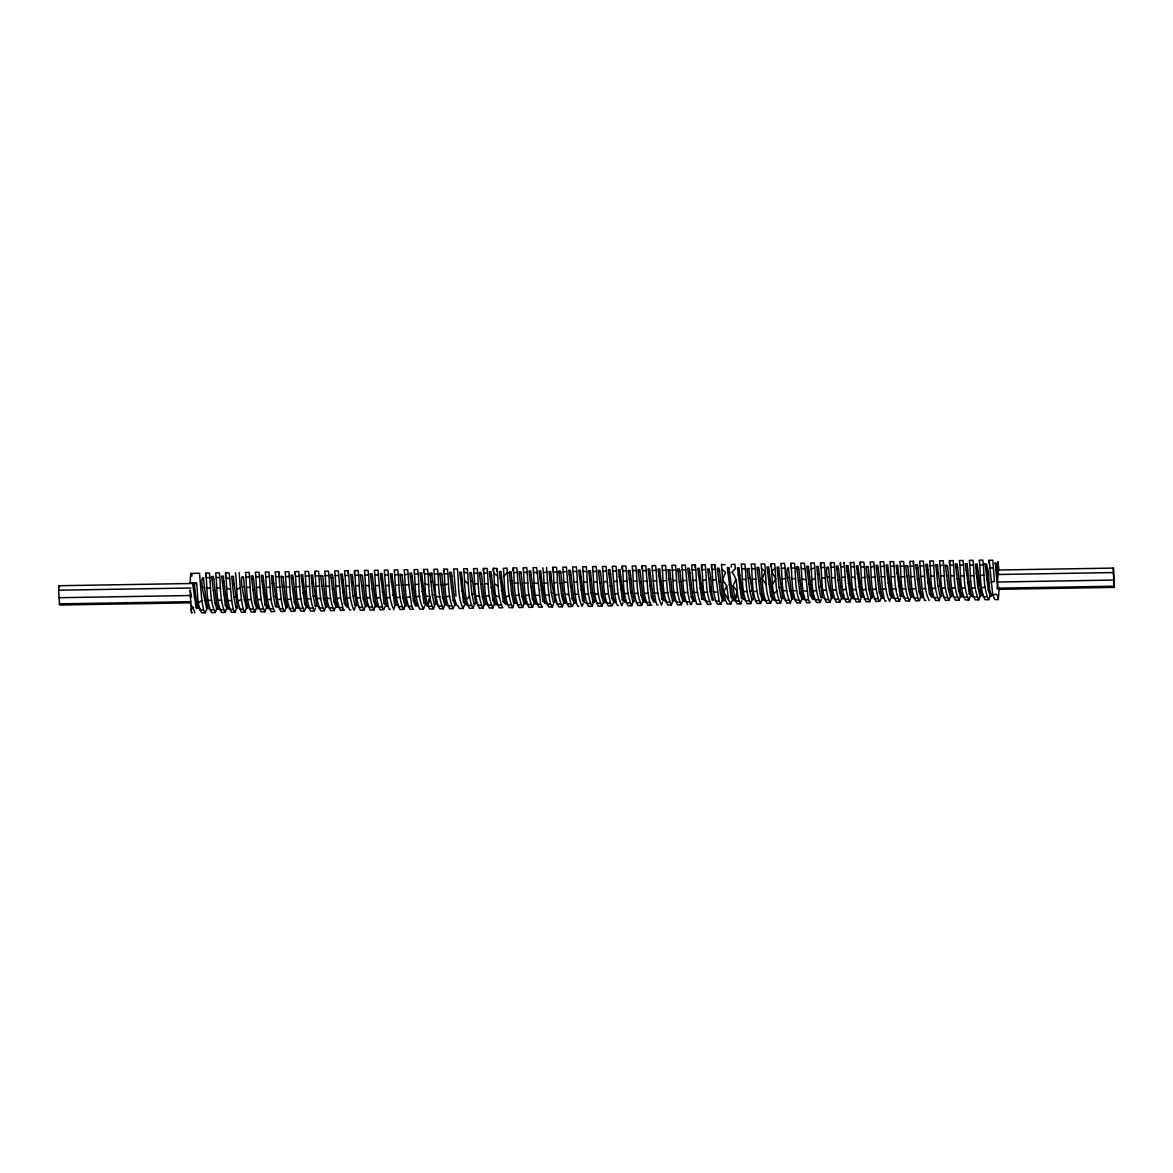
<?xml version="1.0" encoding="UTF-8"?>
<svg xmlns="http://www.w3.org/2000/svg" width="1173" height="1173" viewBox="0 0 1173 1173"><rect width="100%" height="100%" fill="white"/><g stroke="black" fill="none" stroke-linecap="round" stroke-linejoin="round"><path stroke-width="1.5" d="M999.249 587.57L998.326 599.55L994.865 599.594L992.71 594.902L989.191 560.327L992.827 560.225L994.425 581.339L990.877 582.16M997.182 588.919L997.915 561.618L998.927 570.269M423.776 572.307L423.937 569.448L427.573 569.404C429.303 582.468 427.529 596.984 433.438 608.919L429.743 609.007C423.174 597.321 426.151 582.307 423.937 569.448M205.627 575.958L205.788 573.113L209.41 573.04C211.14 586.104 209.381 600.635 215.289 612.57L211.595 612.658C205.832 600.649 207.46 586.192 205.788 573.113M225.451 575.635L225.612 572.791L229.19 572.923L231.682 600.899L233.251 609.447L235.099 612.247L231.462 612.306C225.597 600.356 227.342 585.855 225.612 572.791M294.863 574.477L295.024 571.618L298.66 571.559C300.259 584.682 298.895 598.963 304.335 611.162L300.904 611.133C294.98 599.212 296.754 584.682 295.024 571.618M314.701 574.14L314.863 571.28L318.499 571.222C320.214 584.286 318.469 598.817 324.364 610.737L320.669 610.84C314.907 598.817 316.549 584.374 314.863 571.28M443.614 571.984L443.775 569.14L447.412 569.096C449.083 582.16 447.456 596.617 453.218 608.611L449.611 608.67C443.761 596.69 445.491 582.204 443.775 569.14M483.276 571.324L483.437 568.465L487.074 568.421C488.789 581.471 487.03 596.001 492.939 607.922L489.273 607.995C483.437 596.031 485.138 581.529 483.437 568.465M513.026 570.826L513.188 567.967L516.809 567.908C518.51 580.987 516.853 595.444 522.63 607.453L519.009 607.511C513.217 595.517 514.874 581.046 513.188 567.967M622.101 568.993L622.262 566.148L625.898 566.075C627.584 579.154 625.927 593.626 631.704 605.62L628.083 605.679C622.291 593.685 623.948 579.227 622.262 566.148M641.939 568.656L642.086 565.811L645.736 565.767L648.068 593.215L649.739 602.467L650.751 604.989L651.792 605.077M714.973 567.439L715.134 564.58L711.512 564.653L711.351 567.497M790.675 566.178L790.837 563.319L794.473 563.289C796.174 576.354 794.473 590.84 800.309 602.79L796.643 602.863C790.866 590.855 792.523 576.398 790.837 563.319M820.426 565.679L820.587 562.835L824.208 562.761C825.895 575.855 824.267 590.298 830.015 602.321L826.437 602.336C820.557 590.415 822.302 575.884 820.587 562.835M830.337 565.503L830.499 562.659L834.135 562.585C835.821 575.679 834.164 590.136 839.956 602.145L836.305 602.204C830.543 590.18 832.185 575.738 830.499 562.659M840.249 565.342L840.411 562.483C842.097 575.562 840.455 590.034 846.232 602.042L849.868 601.969L851.51 597.336M860.088 565.005L860.249 562.16L863.885 562.131C865.571 575.195 863.9 589.652 869.706 601.632L866.099 601.69C860.22 589.74 861.964 575.225 860.249 562.16M913.298 564.125L913.459 561.281L909.823 561.354C911.538 574.418 909.823 588.905 915.673 600.855L919.559 600.561L920.438 597.13M949.338 563.524L949.485 560.665L953.121 560.606C954.91 573.626 952.989 588.26 959.059 600.077L955.306 600.209C949.529 588.201 951.186 573.744 949.485 560.665M278.675 574.741L278.837 571.911L275.2 571.94C276.901 585.019 275.2 599.506 281.036 611.485L284.702 611.412L286.344 606.573M348.088 573.582L348.249 570.752L344.613 570.811L346.915 597.951L348.616 607.511L349.715 610.107L350.815 609.945M354.363 573.48L354.525 570.635L358.161 570.562C359.847 583.641 358.205 598.098 363.967 610.107L360.346 610.165C354.569 598.171 356.211 583.714 354.525 570.635M493.188 571.148L493.349 568.319L497.015 568.524C498.73 581.485 496.927 595.943 502.85 607.746L499.214 607.819C493.305 595.899 495.079 581.368 493.349 568.319M552.688 570.151L552.85 567.307L556.486 567.263C558.157 580.342 556.53 594.784 562.292 606.793L558.685 606.837C552.85 594.872 554.565 580.386 552.85 567.307M695.149 567.776L695.31 564.946L691.674 565.005L694.02 592.512L696.586 604.051L701.146 604.447C695.31 592.497 697.011 578.01 695.31 564.946M701.425 567.673L701.586 564.843L705.222 564.77C706.938 577.82 705.193 592.336 711.073 604.271L707.422 604.344C701.586 592.394 703.301 577.908 701.586 564.843M190.011 602.849L59.603 605.033L58.65 590.21L58.973 585.723L191.199 583.509M1114.027 587.394L1113.397 568.084L997.71 570.019L997.417 582.028L998.34 589.33L1114.027 587.394L1113.397 568.084M496.824 571.09L497.015 568.524M731.175 567.175L731.365 564.594L734.972 564.257L735.295 568.846L731.864 572.189C739.914 580.972 734.533 594.344 740.793 603.802L737.157 603.86L734.855 598.992L732.993 585.899L736.028 579.257M770.837 566.5L771.042 563.964L774.635 563.626C776.306 576.691 774.693 591.133 780.456 603.142L776.834 603.186C770.954 591.339 772.787 576.911 771.042 563.964M989 562.849L989.191 560.327M843.959 563.04L844.032 562.38C845.748 575.474 844.076 589.96 849.868 601.969M850.249 562.937L853.959 562.278C855.689 575.327 853.944 589.843 859.809 601.793L856.143 601.866C850.366 589.843 852.038 575.371 850.308 562.278M732.993 585.899L737.289 591.5L735.339 601.045L738.975 600.972M426.136 595.825L429.919 596.881L427.94 606.177L431.576 606.118M427.734 605.371L429.919 596.881M429.67 574.799L430.08 573.304L431.723 573.274L435.96 604.227L434.303 604.256L432.28 594.711L430.08 573.304M431.327 574.77L431.723 573.274M384.861 606.808L384.084 609.52L380.199 609.828C374.363 597.849 376.064 583.362 374.348 570.283L377.999 570.239L380.331 597.746L383.043 609.505M959.059 600.077L960.335 595.913M542.85 567.849C544.741 579.462 542.835 595.444 548.788 606.984L552.395 606.94L553.509 603.743M734.855 598.992L737.289 591.5M403.703 609.403C397.779 597.497 399.553 582.952 397.823 569.902L394.187 569.975C395.917 583.025 394.143 597.556 400.052 609.476L403.703 609.403L404.788 606.148M215.289 612.57L216.932 607.673M294.614 611.236C288.705 599.315 290.479 584.784 288.749 571.72L285.112 571.808C286.842 584.858 285.068 599.374 290.977 611.294L294.614 611.236L295.713 607.995M324.364 610.737L326.006 605.855M433.438 608.919L435.08 604.036M492.939 607.922L494.038 604.667M394.876 606.353L393.776 609.579C387.867 597.658 389.627 583.128 387.911 570.078L384.275 570.137L386.621 597.644L388.278 606.852L389.333 609.388L390.374 609.417M532.586 607.262C526.706 595.327 528.466 580.811 526.736 567.747L523.099 567.791C524.786 580.884 523.143 595.341 528.92 607.35L532.586 607.262L533.7 604.007M641.66 605.444C635.781 593.494 637.54 578.978 635.81 565.914L632.174 565.972C633.86 579.051 632.218 593.509 637.995 605.517L641.66 605.444L643.317 600.576M750.735 603.611C744.87 591.676 746.615 577.16 744.884 564.096L741.248 564.14C742.934 577.233 741.292 591.691 747.069 603.699L750.735 603.611L751.849 600.371M859.809 601.793L860.923 598.553M225.172 612.409C219.322 600.459 221.052 585.957 219.336 572.893L215.7 572.937C217.416 586.001 215.671 600.532 221.565 612.453L225.172 612.409L226.286 609.183M235.099 612.247L236.755 607.409M334.246 610.59C328.396 598.626 330.126 584.125 328.411 571.06L324.774 571.119C326.49 584.183 324.745 598.699 330.639 610.634L334.246 610.59L335.361 607.365M820.162 602.453C814.267 590.518 816.027 576.002 814.297 562.937L810.69 563.128C812.376 576.148 810.66 590.606 816.511 602.526L820.162 602.453L821.247 599.271M968.883 599.975C963.033 588.01 964.763 573.509 963.048 560.445L959.411 560.503C961.186 573.524 959.265 588.157 965.335 599.96L968.883 599.975L969.998 596.734M443.321 608.772C437.485 596.808 439.201 582.307 437.485 569.242L433.849 569.301C435.579 582.351 433.819 596.881 439.714 608.816L443.321 608.772L444.992 603.948M601.998 606.104C596.133 594.154 597.863 579.653 596.148 566.588L592.512 566.662C594.212 579.726 592.512 594.212 598.347 606.177L601.998 606.104L603.083 602.966M662.584 601.925L661.469 605.121C655.663 593.142 657.335 578.67 655.648 565.606L652.012 565.665L654.343 593.113L656.015 602.365L657.041 604.872L658.082 604.975M760.632 603.465C754.825 591.485 756.497 577.013 754.811 563.949L751.175 563.993C752.89 577.057 751.145 591.559 757.025 603.509L760.632 603.465L761.746 600.268M373.908 609.931C368.073 597.951 369.788 583.465 368.073 570.386L364.436 570.459C366.123 583.538 364.495 597.995 370.257 610.004L373.908 609.931L375.551 605.224M482.983 608.098C477.162 596.133 478.863 581.647 477.147 568.568L473.511 568.626C475.212 581.705 473.555 596.163 479.332 608.186L482.983 608.098L484.64 603.391M592.072 606.28C586.236 594.315 587.937 579.829 586.236 566.779L582.585 566.794C584.286 579.873 582.629 594.344 588.406 606.353L592.072 606.28L593.714 601.573M770.544 603.303C764.664 591.441 766.512 577.013 764.752 564.066L761.086 563.846C762.787 576.911 761.101 591.383 766.907 603.362L770.544 603.303L771.658 600.107M800.309 602.79L801.408 599.652M869.706 601.632L871.378 596.866M899.456 601.133C893.635 589.154 895.336 574.667 893.621 561.588L889.999 561.662C891.671 574.741 890.043 589.198 895.805 601.206L899.456 601.133L900.556 597.995M909.383 600.972C903.547 589.007 905.248 574.521 903.547 561.456L899.911 561.486C901.626 574.565 899.926 589.051 905.747 601.031L909.383 600.972L910.483 597.834M978.781 599.814C972.989 587.834 974.646 573.377 972.96 560.298L969.323 560.342C971.039 573.406 969.309 587.908 975.174 599.858L978.781 599.814L980.452 595.063M235.465 572.805C237.371 585.767 235.465 600.253 241.374 612.145L244.996 612.101L246.095 608.934M355.17 607.115L354.07 610.268C348.293 598.274 349.921 583.817 348.249 570.752M453.218 608.611L454.332 605.459M457.69 605.679L459.508 608.508L463.144 608.45L464.244 605.297M509.023 573.26L509.419 572.116L511.076 572.087L513.319 593.773L515.358 603.069L513.715 603.098L511.677 593.802L509.419 572.116M510.666 573.23L511.076 572.087M562.292 606.793L563.964 602.086M622.907 602.673L621.793 605.796C616.001 593.787 617.672 579.33 615.972 566.251L612.335 566.31L614.681 593.729L616.353 603.025L617.423 605.605L618.494 605.547M711.512 564.653C713.228 577.717 711.483 592.233 717.363 604.168L720.955 604.124L722.612 599.447M725.09 564.712L721.424 564.477C723.111 577.556 721.439 592.028 727.245 604.022L730.882 603.963L731.981 600.84M512.718 607.614C506.927 595.62 508.598 581.148 506.897 568.069L503.305 568.421C505.02 581.368 503.217 595.825 509.141 607.643L512.718 607.614L513.818 604.506M671.381 604.96C665.604 592.966 667.232 578.524 665.56 565.445L661.924 565.503C663.625 578.568 661.939 593.039 667.76 605.019L671.381 604.96L673.038 600.268M780.456 603.142L782.112 598.465M839.956 602.145L841.056 599.051M890.63 598.201L889.53 601.309C883.768 589.301 885.395 574.843 883.709 561.764L880.073 561.823L882.375 588.978L884.09 598.553L885.131 601.104L886.172 601.119M949.03 600.312C943.239 588.318 944.895 573.846 943.209 560.767L939.573 560.826C941.259 573.92 939.617 588.362 945.379 600.385L949.03 600.312L950.13 597.218M254.893 611.939C249.131 599.916 250.758 585.474 249.087 572.38L245.45 572.468C247.122 585.547 245.494 599.99 251.271 611.983L254.893 611.939L255.993 608.846M264.819 611.763C259.028 599.77 260.699 585.298 258.998 572.219L255.362 572.277C257.048 585.371 255.406 599.814 261.183 611.822L264.819 611.763L265.904 608.699M363.967 610.107L365.067 607.028M573.553 603.509L572.556 606.28L568.582 606.676C562.805 594.682 564.448 580.239 562.761 567.16L566.398 567.072L568.714 594.432L571.486 606.397M631.704 605.62L633.361 601.016M740.793 603.802L741.893 600.723M988.692 599.652C982.93 587.644 984.558 573.186 982.871 560.108L979.25 560.195C980.936 573.26 979.264 587.732 985.071 599.711L988.692 599.652L990.335 595.004M314.393 610.942C308.616 598.919 310.259 584.477 308.572 571.383L304.936 571.442C306.534 584.579 305.171 598.86 310.61 611.045L314.393 610.942L315.478 607.893M423.468 609.11C416.899 597.424 419.875 582.424 417.647 569.55L414.025 569.623C415.711 582.702 414.069 597.16 419.831 609.168L423.468 609.11L424.567 606.06M473.056 608.288C467.279 596.265 468.936 581.808 467.235 568.729L463.584 568.744C465.388 581.823 463.511 596.339 469.42 608.347L473.056 608.288L474.141 605.209M522.63 607.453L524.272 602.849M583.216 603.406L582.131 606.456C576.354 594.447 578.01 579.99 576.31 566.896L572.673 566.97L575.005 594.33L576.691 603.699L577.776 606.28L578.846 606.177M681.293 604.799C675.516 592.79 677.173 578.333 675.472 565.239L671.85 565.342C673.522 578.421 671.894 592.864 677.657 604.857L681.293 604.799L682.378 601.749M692.305 601.573L691.205 604.638L690.296 604.154L687.745 592.614L685.399 565.107L681.748 565.137C683.448 578.216 681.792 592.688 687.569 604.696M191.903 576.192A19.882 1.305 89 0 0 190.217 582.834L196.507 582.732C198.09 592.629 196.536 603.948 201.741 612.79L205.304 612.761L206.404 609.725M790.367 602.981C784.59 590.957 786.247 576.5 784.546 563.421L780.925 563.509C782.596 576.588 780.969 591.031 786.731 603.039L790.367 602.981L791.995 598.421M939.104 600.488C933.341 588.465 934.969 574.022 933.297 560.929L929.661 561.002C931.377 574.066 929.617 588.582 935.526 600.517L939.104 600.488L940.746 595.928M830.015 602.321L831.657 597.775M613.186 602.937L612.203 605.649L608.274 606.001C602.409 594.051 604.139 579.55 602.423 566.486L606.06 566.412L608.391 593.846L611.148 605.708M880.864 598.699L879.897 601.221L875.996 601.529C870.19 589.55 871.862 575.093 870.161 562.014L873.797 561.926L876.099 589.081L878.856 601.206M304.335 611.162L305.874 607.687M190.319 597.863L191.316 595.649L190.173 590.122L191.111 610.151A19.882 1.305 89 0 0 192.137 612.482M721.747 569.184L725.588 572.292L722.48 579.609L726.717 586.016L723.756 591.896L730.882 603.963M588.773 570.928L588.362 571.735L590.415 570.899L588.773 570.928L591.06 592.878L593.113 601.94L594.77 601.91L592.717 592.849L590.415 570.899M772.582 584.447L775.705 578.817L771.511 571.266L774.972 568.465M996.918 572.571L995.144 563.157L996.698 563.48L997.167 566.046L995.73 568.582L996.962 581.016M628.024 570.972L630.092 570.313L632.408 592.38L634.461 601.324L632.804 601.353L630.751 592.409L628.435 570.342M191.111 610.151L192.958 607.379L190.656 604.901M466.414 599.579L469.567 596.075M668.111 569.755L669.768 569.726L672.1 591.925L674.167 600.723L672.51 600.752L670.443 591.954L668.111 569.755L669.768 569.726M503.789 575.943L507.22 572.805M190.217 582.834L194.41 584.491L196.507 582.732M773.681 593.597L776.951 590.855M707.788 569.169C712.715 571.603 709.533 592.57 713.858 600.136L712.216 600.165L710.149 591.485L707.788 569.169L709.445 569.14M979.851 595.488L981.185 594.667L983.326 595.591L979.851 595.488L977.783 586.397L975.496 564.389L977.08 563.92L981.185 594.667L977.783 586.397L979.191 584.638L976.288 573.26L977.813 571.72L975.496 564.389M198.457 602.629L201.829 600.576L199.498 573.216L191.375 573.524M236.741 589.476L240.216 587.526L239.175 572.571M991.596 595.635L990.437 596.265L988.296 589.814L985.115 563.773C991.522 571.192 986.537 586.177 991.596 595.635L988.296 589.814L989.513 587.277L986.581 577.043L987.974 574.301L985.584 566.06L987.123 564.741L985.115 563.773M967.329 582.57L968.898 581.852L967.681 569.433L967.065 563.656L965.423 563.714L969.265 593.743L971.449 596.324L972.945 596.485L970.789 593.215L968.898 581.852M811.877 579.814L815.382 578.201M811.086 569.286L814.634 567.732M672.51 600.752L674.636 599.828M505.783 596.896L509.243 595.517M969.265 593.743L970.789 593.215M237.972 600.796L241.462 599.696L240.216 587.526M966.053 569.887L967.681 569.433M416.342 596.94L419.861 595.943M593.113 601.94L595.239 601.353M748.697 568.67L753.565 599.535L751.908 599.564L749.84 591.016L747.04 568.7L749.107 568.568M992.71 594.902L996.214 594.154L997.666 595.825L998.326 599.55M813.094 591.148L816.643 590.43M415.081 584.667L418.673 584.066M343.425 610.224L340.625 598.054L338.323 570.914L334.686 570.958C336.416 584.022 334.686 598.523 340.537 610.488L344.525 610.048M841.466 577.483L845.059 576.955M335.786 586.427L339.378 585.913M840.733 567.058L844.34 566.53M543.275 572.6L546.882 572.087L546.559 567.424M444.86 584.623L448.467 584.139M989.704 568.157L993.311 567.688M553.949 582.82L557.542 582.365M337.047 598.509L340.625 598.054M650.751 604.989L647.951 605.327C642.071 593.391 643.816 578.875 642.086 565.811M446.121 596.69L449.714 596.251M555.196 594.887L558.788 594.462M871.246 577.321L874.853 576.911M980.32 575.532L983.927 575.122M513.715 603.098L517.498 602.834M781.247 568.362L784.869 567.967M872.507 589.476L876.099 589.081M414.348 574.257L417.955 573.876M981.581 587.658L985.173 587.277M672.173 570.151L675.795 569.785M563.099 571.94L566.706 571.588M544.052 583.26L547.659 582.922L546.882 572.087M842.727 589.726L846.32 589.418M870.498 566.852L874.12 566.544M979.572 565.049L983.194 564.741M664.27 592.937L667.862 592.658M286.197 587.174L289.819 586.94M593.611 582.145L597.233 581.896M702.686 580.298L706.307 580.049M910.922 576.764L914.544 576.529L915.805 588.758L918.518 600.532M395.272 585.327L398.893 585.092M603.509 581.793L607.13 581.559M317.179 598.626L320.801 598.391M712.583 579.946L716.204 579.711L719.152 601.309L720.955 604.124M821.657 578.098L825.279 577.864M208.105 600.473L211.727 600.239M930.732 576.251L934.353 576.031M832.83 590.048L836.437 589.828M941.904 588.201L945.511 587.981M296.095 586.837L299.716 586.617M405.184 584.99L408.805 584.77L411.752 606.456L413.556 609.286L409.978 609.3C404.055 597.394 405.829 582.849 404.099 569.799L407.735 569.726L408.805 584.77M624.593 593.567L628.215 593.347M514.258 583.142L517.88 582.937M515.519 595.415L519.14 595.195M406.445 597.248L410.066 597.042M623.332 581.295L626.954 581.09M297.37 599.08L300.992 598.89M663.009 580.782L666.631 580.591M206.111 577.776L209.732 577.585M315.185 575.928L318.807 575.752M622.584 570.855L626.206 570.679M830.821 567.351L834.443 567.16M939.896 565.503L943.517 565.327M831.569 577.761L835.191 577.585M932.007 588.479L935.614 588.303M295.361 576.383L298.983 576.207M404.436 574.535L408.057 574.359M513.51 572.703L517.132 572.527M820.909 567.615L824.546 567.453M929.984 565.782L933.62 565.606M940.643 575.914L944.265 575.752M822.918 590.327L826.54 590.151M206.844 588.186L210.466 588.025M602.761 571.295L606.382 571.134M711.835 569.462L715.457 569.286L716.204 579.711M545.298 595.151L548.92 594.99L550.577 604.124L552.395 606.94M315.918 586.339L319.555 586.192M752.26 579.389L755.881 579.242M861.334 577.585L864.97 577.424M713.844 592.16L717.465 591.998M354.847 575.371L358.483 575.21M394.524 574.799L398.146 574.653M643.185 581.207L646.807 581.046M970.423 575.782L974.045 575.635M285.45 576.632L289.071 576.486M604.769 593.993L608.391 593.846M910.16 566.192L913.796 566.06L914.544 576.529M245.773 577.16L249.409 577.028M255.685 576.925L259.321 576.793M701.923 569.697L705.559 569.565M396.533 597.482L400.154 597.35M364.759 575.107L368.395 574.99M592.849 571.53L596.471 571.398M890.307 566.28L893.943 566.163M287.458 599.315L291.08 599.198M474.009 603.684L475.666 603.655L471.399 572.688L469.757 572.703L471.971 594.256L474.009 603.684L476.15 603.611M912.169 588.861L915.805 588.758M753.506 591.485L757.142 591.397M862.595 589.667L866.217 589.579M971.669 587.864L975.306 587.776M594.858 594.183L598.494 594.095M644.432 593.303L648.068 593.215M703.932 592.35L707.568 592.262M434.171 573.993L437.808 573.92M474.596 583.875L478.232 583.802M203.735 577.82C198.281 576.911 206.243 603.948 206.58 608.787L208.237 608.758L206.155 600.415L203.325 577.673M265.597 576.691L269.233 576.632C270.846 588.157 269.262 601.119 274.746 611.588L271.095 611.661C265.303 599.667 266.975 585.195 265.274 572.116L268.91 572.057L269.233 576.632M305.259 576.104L308.895 576.031M572.996 571.486L576.632 571.427M788.784 567.981C783.344 567.336 791.291 593.963 791.614 598.963L793.271 598.948L791.189 590.532L788.359 567.923M880.395 566.442L884.031 566.383M241.77 577.277L243.412 577.248L245.846 599.946L247.928 608.157L246.286 608.186C245.949 604.066 237.87 574.99 243.412 577.248M281.432 576.705L283.089 576.676L285.538 599.476L287.634 607.555L285.977 607.585L283.895 599.506L281.007 576.207L283.089 576.676M384.612 574.961L388.234 574.902M612.673 571.031L616.309 570.972M652.335 570.474L655.971 570.415M692.011 569.858L695.648 569.799M826.804 567.439L828.461 567.409L830.88 590.063L832.962 598.347L831.305 598.362C831.012 594.022 822.918 565.621 828.461 567.409M866.48 566.867L868.137 566.838L870.571 589.594L872.668 597.731L871.011 597.761L868.929 589.623L866.055 566.456L868.137 566.838M906.157 566.295L907.814 566.266L910.277 589.125L912.359 597.13L910.717 597.16L908.62 589.154L905.717 565.709L907.814 566.266M923.708 565.885L923.371 561.105L919.749 561.163L920.072 565.943L923.708 565.885C925.336 577.336 923.694 590.268 929.236 600.62M959.734 565.181L963.37 565.122M321.109 576.134L322.766 576.104L325.244 599.007L327.326 606.954L325.683 606.969L323.587 599.036L320.684 575.459L322.766 576.104M360.785 575.576L362.442 575.547L364.935 598.538L367.032 606.338L365.375 606.368L363.278 598.567L360.346 574.726L362.442 575.547M400.462 575.005L402.119 574.99L404.626 598.054L406.738 605.723L405.081 605.752L402.984 598.083L400.022 573.993L402.119 574.99M945.834 565.738L947.476 565.709L949.969 588.655L952.065 596.514L950.409 596.544L948.312 588.67L945.394 564.975L947.476 565.709M440.139 574.447L441.781 574.418L444.332 597.585L446.429 605.107L444.787 605.136L442.676 597.614L439.684 573.26L441.341 573.23L441.781 574.418M479.816 573.89L481.458 573.861L484.024 597.101L486.135 604.491L484.478 604.52L482.367 597.13L479.361 572.527L481.018 572.497L481.458 573.861M519.478 573.333L521.135 573.304L523.715 596.632L525.841 603.86L524.184 603.89L522.073 596.661L519.023 571.794L520.68 571.779L521.135 573.304M559.154 572.791L560.811 572.761L563.421 596.148L565.533 603.23L563.876 603.259L561.764 596.177L558.7 571.075L560.357 571.046L560.811 572.761M598.831 572.233L600.488 572.204L603.113 595.664L605.239 602.614L603.582 602.643L601.456 595.693L598.377 570.357L600.019 570.327L600.488 572.204M638.508 571.691L640.165 571.662L642.804 595.18L644.93 601.984L643.288 601.998L641.162 595.21L638.039 569.638L639.696 569.609L640.165 571.662M678.185 571.148L679.841 571.119L682.51 594.696L684.636 601.338L682.979 601.368L680.853 594.726L677.715 568.92L679.358 568.89L679.841 571.119M717.861 570.606L719.518 570.577L722.201 594.212L724.342 600.708L722.685 600.737L720.545 594.242L717.377 568.201L719.034 568.172L719.518 570.577M212.166 579.374L213.823 579.345L216.565 603.113L218.706 609.227L217.049 609.256L214.908 603.142L211.683 576.559L213.325 576.529L213.823 579.345M757.538 570.063L759.18 570.034L761.893 593.729L764.034 600.063L762.377 600.092L760.251 593.743L757.054 567.497L758.711 567.468L759.18 570.034M797.215 569.521L798.857 569.491L801.599 593.23L803.74 599.418L802.083 599.447L799.942 593.259L796.716 566.779L798.373 566.764L798.857 569.491M251.843 578.846L253.5 578.817L256.257 602.614L258.397 608.582L256.755 608.596L254.614 602.643L251.345 575.855L253.001 575.826L253.5 578.817M291.52 578.318L293.177 578.289L295.963 602.116L298.103 607.922L296.446 607.951L294.306 602.145L291.021 575.151L292.663 575.122L293.177 578.289M836.892 568.993L838.534 568.964L841.29 592.746L843.431 598.773L841.789 598.802L839.648 592.761L836.393 566.075L838.05 566.046L838.534 568.964M876.568 568.45L878.21 568.421L880.996 592.248L883.137 598.127L881.48 598.157L879.339 592.277L876.07 565.371L877.712 565.357L878.21 568.421M331.197 577.776L332.839 577.761L335.654 601.617L337.809 607.277L336.152 607.306L333.997 601.646L330.683 574.447L332.34 574.433L332.839 577.761M916.245 567.923L917.887 567.893L920.688 591.749L922.843 597.482L921.186 597.512L919.031 591.779L915.732 564.682L917.389 564.653L917.887 567.893M955.907 567.395L957.564 567.365L960.394 591.251L962.534 596.822L960.878 596.852L958.737 591.28L955.409 563.978L957.051 563.949L957.564 567.365M370.873 577.263L372.515 577.233L375.36 601.119L377.501 606.617L375.844 606.646L373.703 601.148L370.36 573.758L372.017 573.729L372.515 577.233M410.55 576.735L412.192 576.705L415.051 600.62L417.207 605.957L415.55 605.986L413.395 600.649L410.022 573.069L411.679 573.04L412.192 576.705M450.227 576.207L451.869 576.178L454.743 600.121L456.898 605.297L455.256 605.327L453.101 600.151L449.699 572.38L451.356 572.351L451.869 576.178M489.903 575.694L491.546 575.664L494.449 599.608L496.604 604.638L494.947 604.652L492.792 599.638L489.376 571.691L491.018 571.662L491.546 575.664M529.58 575.166L531.222 575.137L534.14 599.11L536.31 603.963L534.653 603.992L532.498 599.139L529.038 571.002L530.695 570.987L531.222 575.137M569.257 574.653L570.914 574.623L573.846 598.597L576.002 603.289L574.345 603.318L572.189 598.626L568.714 570.327L570.357 570.298L570.914 574.623M608.934 574.14L610.59 574.11L613.538 598.083L615.708 602.614L614.051 602.643L611.895 598.113L608.376 569.653L610.033 569.623L610.59 574.11M648.61 573.626L650.267 573.597L653.244 597.57L655.399 601.94L653.757 601.969L651.587 597.6L648.053 568.978L649.71 568.949L650.267 573.597M688.287 573.113L689.944 573.098L692.935 597.057L695.105 601.265L693.448 601.294L691.293 597.086L687.73 568.304L689.372 568.275L689.944 573.098M727.964 572.615L729.621 572.585L732.641 596.544L734.797 600.576L733.154 600.605L730.984 596.573L727.392 567.629L729.049 567.615L729.621 572.585M767.641 572.101L769.297 572.072L772.333 596.016L774.503 599.902L772.846 599.916L770.69 596.045L767.069 566.97L768.711 566.94L769.297 572.072M807.317 571.603L808.974 571.574L812.039 595.503L814.194 599.212L812.552 599.242L810.382 595.532L806.731 566.31L808.388 566.28L808.974 571.574M222.284 581.471L223.926 581.441L227.005 605.356L229.16 608.978L227.518 609.007L225.348 605.385L221.682 576.104L223.339 576.075L223.926 581.441M261.96 580.972L263.602 580.943L266.696 604.828L268.866 608.288L267.209 608.318L265.054 604.857L261.359 575.444L263.016 575.415L263.602 580.943M846.994 571.104L848.651 571.075L851.73 594.975L853.9 598.509L852.243 598.538L850.088 595.004L846.407 565.65L848.064 565.621L848.651 571.075M301.637 580.474L303.294 580.444L306.402 604.315L308.572 607.599L306.915 607.629L304.745 604.33L301.036 574.785L302.678 574.755L303.294 580.444M886.671 570.606L888.328 570.577L891.436 594.447L893.606 597.819L891.949 597.849L889.779 594.476L886.084 564.99L887.726 564.961L888.328 570.577M926.362 570.107L928.004 570.078L931.127 593.919L933.297 597.13L931.641 597.16L929.485 593.949L925.746 564.345L927.403 564.316L928.004 570.078M341.314 579.975L342.971 579.946L346.094 603.772L348.264 606.896L346.607 606.925L344.451 603.802L340.698 574.14L342.355 574.11L342.971 579.946M380.99 579.477L382.647 579.462L385.8 603.245L387.97 606.192L386.313 606.221L384.143 603.274L380.375 573.48L382.031 573.45L382.647 579.462M420.667 578.993L422.324 578.963L425.491 602.717L427.661 605.488L426.004 605.517L423.849 602.731L420.051 572.835L421.694 572.805L422.324 578.963M460.344 578.494L462.001 578.465M500.035 578.01L501.677 577.981L504.903 601.632L507.059 604.08L505.402 604.11L503.246 601.661L499.39 571.559L501.047 571.53L501.677 577.981M539.712 577.527L541.369 577.497L544.595 601.089L546.765 603.362L545.108 603.391L542.938 601.119L539.052 570.914L540.709 570.884L541.369 577.497M579.389 577.043L581.046 577.013L584.301 600.547L582.644 600.576L578.729 570.283L580.386 570.254L581.046 577.013M619.065 576.559L620.722 576.529L623.992 600.004L626.162 601.925L624.505 601.954L622.335 600.033L618.406 569.653L620.048 569.623L620.722 576.529M658.757 576.075L660.399 576.046L663.698 599.447L665.853 601.206L662.041 599.476L658.068 569.022L659.725 568.993L660.399 576.046M698.434 575.591L700.09 575.562L703.389 598.904L705.559 600.488L701.747 598.934L697.744 568.392L699.401 568.362L700.09 575.562M738.11 575.107L739.767 575.078L743.096 598.347L745.251 599.755L741.439 598.377L737.421 567.776L739.063 567.747L739.767 575.078M777.787 574.638L779.444 574.609L782.787 597.79L781.145 597.819L779.165 587.541L777.083 567.146L778.74 567.116L779.444 574.609M817.478 574.154L819.121 574.125L822.493 597.233L820.836 597.262L818.857 587.087L816.76 566.53L818.417 566.5L819.121 574.125M232.43 584.037L234.087 584.022L237.459 607.071L235.802 607.101L233.823 596.984L231.711 576.354L233.368 576.324L234.087 584.022M857.155 573.685L858.812 573.656L862.199 596.661L864.34 597.556L860.542 596.69L856.437 565.914L858.093 565.885L858.812 573.656M272.107 583.567L273.764 583.538L277.165 606.514L275.508 606.529L273.514 596.529L271.388 575.738L273.045 575.708L273.764 583.538M311.798 583.098L313.44 583.069L316.857 605.942L315.214 605.972L313.206 596.075L311.065 575.122L312.707 575.093L313.44 583.069M896.832 573.216L898.489 573.186L901.89 596.104L904.046 596.822L900.248 596.133L896.113 565.313L897.756 565.283L898.489 573.186M351.475 582.629L353.132 582.6L356.563 605.371L354.906 605.4L352.897 595.62L350.727 574.521L352.384 574.491L353.132 582.6M936.523 572.732L938.165 572.717L941.596 595.532L939.94 595.561L937.931 585.723L935.775 564.697L937.432 564.668L938.165 572.717M391.152 582.16L392.808 582.131L396.269 604.799L398.409 605.092L394.612 604.828L390.404 573.905L392.061 573.89L392.808 582.131M430.843 581.691L432.485 581.661M470.52 581.221L472.176 581.192M510.211 580.752L511.853 580.723M549.888 580.298L551.545 580.268L555.064 602.497L553.407 602.511L551.369 593.333L549.096 571.515L550.753 571.486L551.545 580.268M589.564 579.829L591.221 579.799M629.256 579.359L630.913 579.345M668.933 578.905L670.589 578.875M708.624 578.45L710.266 578.421M748.301 577.981L749.958 577.966M787.992 577.527L789.634 577.497M202.944 587.424L204.601 587.394M827.669 577.072L829.326 577.043M58.65 590.21L190.862 587.996M242.635 586.969L244.277 586.94M282.312 586.515L283.969 586.485M867.36 576.617L869.002 576.588M997.373 574.506L1113.06 572.571M322.003 586.06L323.645 586.031M907.037 576.163L908.694 576.134M306.006 586.515L309.643 586.441M361.68 585.606L363.337 585.576M613.406 581.456L617.042 581.397M946.728 575.708L948.37 575.679M266.359 587.365L269.995 587.292M385.36 585.503L388.996 585.43M401.371 585.151L403.028 585.122M573.758 582.219L577.395 582.16M653.082 580.943L656.719 580.884M920.072 565.943L920.82 576.412L924.456 576.354M960.496 575.943L964.133 575.884M441.048 584.697L442.705 584.667M692.774 580.459L696.41 580.4M480.739 584.257L482.396 584.227M520.431 583.802L522.073 583.773M560.108 583.348L561.764 583.318M599.799 582.908L601.456 582.878M639.49 582.453L641.132 582.424M679.167 581.999L680.824 581.984M718.858 581.559L720.515 581.529M758.55 581.119L760.192 581.09M213.193 590.562L214.85 590.532M798.226 580.664L799.883 580.635M252.884 590.122L254.526 590.092M837.918 580.224L839.575 580.195M292.561 589.667L294.218 589.652M877.609 579.77L879.251 579.741M917.286 579.33L918.943 579.301M332.252 589.227L333.909 589.198M956.977 578.89L958.634 578.861M371.944 588.787L373.601 588.758M411.635 588.333L413.277 588.318M451.312 587.893L452.969 587.864M491.003 587.453L492.66 587.424M530.695 587.013L532.351 586.984M570.386 586.559L572.028 586.529M610.077 586.119L611.72 586.089M649.754 585.679L651.411 585.65M689.445 585.224L691.102 585.21M729.137 584.784L730.794 584.755M768.828 584.345L770.485 584.315M223.486 593.802L225.128 593.773M808.52 583.905L810.176 583.875M263.177 593.347L264.819 593.333M848.211 583.45L849.868 583.421M887.902 583.01L889.559 582.981M302.869 592.908L304.511 592.878M927.594 582.57L929.236 582.541M342.56 592.468L344.202 592.438M382.237 592.013L383.894 591.998M58.694 597.717L190.92 595.517M421.928 591.573L423.585 591.544M997.417 582.028L1113.104 580.078M461.619 591.133L463.276 591.104L465.197 602.174L467.367 604.784L465.71 604.813L463.54 602.204L459.713 572.189L461.37 572.16L463.276 591.104M501.311 590.679L502.968 590.649M541.002 590.239L542.659 590.21M580.694 589.784L582.351 589.755M620.385 589.345L622.042 589.315M660.091 588.89L661.733 588.861M699.782 588.435L701.425 588.406M739.474 587.996L741.116 587.966M194.132 597.438L195.774 597.409L197.768 607.629L199.923 608.787L196.111 607.658L192.753 584.521M779.165 587.541L780.807 587.512M818.857 587.087L820.514 587.057M233.823 596.984L235.465 596.954M858.548 586.632L860.205 586.603M273.514 596.529L275.156 596.5M898.239 586.177L899.896 586.148M313.206 596.075L314.863 596.045M352.897 595.62L354.554 595.591M937.931 585.723L939.588 585.694M392.588 595.166L394.245 595.136M432.28 594.711L433.937 594.682M471.971 594.256L473.628 594.227M511.677 593.802L513.319 593.773M551.369 593.333L553.026 593.303M591.06 592.878L592.717 592.849M630.751 592.409L632.408 592.38M670.443 591.954L672.1 591.925M710.149 591.485L711.791 591.456M749.84 591.016L751.497 591.001M882.375 588.978L886.011 588.919M204.498 600.444L206.155 600.415M307.267 598.787L310.904 598.729M346.915 597.951L350.536 597.893M575.005 594.33L578.641 594.256M789.532 590.562L791.189 590.532M829.223 590.092L830.88 590.063M244.189 599.975L245.846 599.946M267.605 599.506L271.242 599.447M386.621 597.644L390.257 597.585M614.681 593.729L618.318 593.67M654.343 593.113L657.98 593.054M694.02 592.512L697.656 592.453M868.929 589.623L870.571 589.594M920.82 576.412L922.081 588.655L925.717 588.597M961.757 588.025L965.394 587.966M283.895 599.506L285.538 599.476M323.587 599.036L325.244 599.007M908.62 589.154L910.277 589.125M363.278 598.567L364.935 598.538M948.312 588.67L949.969 588.655M59.09 603.86L191.316 601.661M402.984 598.083L404.626 598.054M997.827 588.157L1113.514 586.221M442.676 597.614L444.332 597.585M482.367 597.13L484.024 597.101M522.073 596.661L523.715 596.632M561.764 596.177L563.421 596.148M601.456 595.693L603.113 595.664M641.162 595.21L642.804 595.18M680.853 594.726L682.51 594.696M720.545 594.242L722.201 594.212M760.251 593.743L761.893 593.729M799.942 593.259L801.599 593.23M214.908 603.142L216.565 603.113M254.614 602.643L256.257 602.614M839.648 592.761L841.29 592.746M294.306 602.145L295.963 602.116M879.339 592.277L880.996 592.248M919.031 591.779L920.688 591.749M333.997 601.646L335.654 601.617M958.737 591.28L960.394 591.251M373.703 601.148L375.36 601.119M413.395 600.649L415.051 600.62M453.101 600.151L454.743 600.121M492.792 599.638L494.449 599.608M532.498 599.139L534.14 599.11M572.189 598.626L573.846 598.597M611.895 598.113L613.538 598.083M651.587 597.6L653.244 597.57M691.293 597.086L692.935 597.057M730.984 596.573L732.641 596.544M770.69 596.045L772.333 596.016M810.382 595.532L812.039 595.503M225.348 605.385L227.005 605.356M265.054 604.857L266.696 604.828M850.088 595.004L851.73 594.975M304.745 604.33L306.402 604.315M344.451 603.802L346.094 603.772M889.779 594.476L891.436 594.447M929.485 593.949L931.127 593.919M384.143 603.274L385.8 603.245M423.849 602.731L425.491 602.717M463.54 602.204L465.197 602.174M503.246 601.661L504.903 601.632M542.938 601.119L544.595 601.089M622.335 600.033L623.992 600.004M662.041 599.476L663.698 599.447M701.747 598.934L703.389 598.904M741.439 598.377L743.096 598.347M196.111 607.658L197.768 607.629M860.542 596.69L862.199 596.661M900.248 596.133L901.89 596.104M394.612 604.828L396.269 604.799M279.306 607.306L275.508 606.529M319.012 606.573L315.214 605.972M784.957 599.022L781.145 597.819M824.648 598.289L820.836 597.262M586.456 602.643L584.799 602.673L582.644 600.576M199.879 610.004L203.501 609.945L205.304 612.761M209.791 609.828L213.427 609.769M219.703 609.667L223.339 609.608M229.615 609.505L233.251 609.447M239.541 609.33L243.178 609.271L244.996 612.101M249.453 609.168L253.089 609.11M259.365 609.007L263.001 608.948M269.291 608.831L272.913 608.772M279.203 608.67L282.84 608.611L284.702 611.412M289.115 608.508L292.751 608.45M299.027 608.347L302.663 608.274M308.954 608.171L312.59 608.113M318.865 608.01L322.502 607.951M328.777 607.849L332.414 607.775M338.704 607.673L342.34 607.614M358.527 607.35L362.164 607.277M368.454 607.174L372.076 607.115M378.366 607.013L382.002 606.954M398.19 606.676L401.826 606.617M408.116 606.514L411.752 606.456M437.866 606.016L441.488 605.957M447.778 605.855L451.414 605.796M467.602 605.517L471.238 605.459M477.528 605.356L481.165 605.297M487.44 605.18L491.076 605.121M497.352 605.019L500.988 604.96M507.279 604.857L510.9 604.799M517.19 604.696L520.827 604.623M527.102 604.52L530.739 604.462M537.014 604.359L540.65 604.3L542.513 607.101L538.876 607.159C532.982 595.224 534.741 580.694 533.011 567.644L536.662 567.673L540.65 604.3M546.941 604.198L550.577 604.124M556.852 604.022L560.489 603.963M566.764 603.86L570.401 603.802M586.603 603.523L590.239 603.465M596.514 603.362L600.151 603.303M606.426 603.201L610.063 603.142M626.265 602.863L629.901 602.805M636.177 602.702L639.813 602.643M646.103 602.526L649.739 602.467M665.927 602.204L669.563 602.145M675.853 602.028L679.475 601.969M685.765 601.866L689.401 601.808M705.589 601.544L709.225 601.47M715.515 601.368L719.152 601.309M745.266 600.869L748.887 600.811M755.177 600.708L758.814 600.649M765.089 600.547L768.726 600.473M775.001 600.371L778.637 600.312M784.928 600.209L788.564 600.151M794.839 600.048L798.476 599.99M804.751 599.872L808.388 599.814L810.22 602.629L806.584 602.687C800.748 590.723 802.464 576.236 800.748 563.172L804.399 563.231L808.388 599.814M814.678 599.711L818.299 599.652M824.59 599.55L828.226 599.491M834.502 599.374L838.138 599.315M844.413 599.212L848.05 599.154M854.34 599.051L857.976 598.992M864.252 598.875L867.888 598.817M874.164 598.714L877.8 598.655M894.002 598.377L897.638 598.318M903.914 598.215L907.55 598.157M913.826 598.054L917.462 597.995M933.664 597.717L937.3 597.658M943.576 597.556L947.212 597.497M953.502 597.394L957.139 597.321M963.414 597.218L967.051 597.16M973.326 597.057L976.962 596.998M983.253 596.896L986.874 596.822M344.935 575.532L348.572 575.474M881.128 576.808L884.765 576.749M345.668 585.811L349.305 585.752M662.261 570.298L665.897 570.254M355.58 585.65L359.217 585.606M781.995 578.7L785.631 578.67M356.827 597.79L360.463 597.761M247.738 599.594L251.389 599.579M246.506 587.424L250.142 587.409M335.009 575.635L338.66 575.635M475.842 595.972L479.478 595.972M523.422 572.424L527.058 572.439M672.906 580.488L676.557 580.503M436.195 596.778L439.846 596.793M632.496 570.577L636.133 570.606M473.833 573.142L477.47 573.172M444.098 573.817L447.734 573.846M741.571 568.729L745.207 568.773M783.227 590.752L786.878 590.796M484.508 583.699L488.159 583.758M674.152 592.556L677.803 592.614M485.769 595.869L489.42 595.928M553.172 571.984L556.808 572.043M563.832 582.263L567.468 582.321M376.68 597.687L380.331 597.746M949.807 565.225L953.444 565.283M434.934 584.667L438.585 584.726M375.433 585.532L379.084 585.606M642.408 570.503L646.059 570.577M216.008 577.483L219.659 577.571M565.063 594.359L568.714 594.432M277.532 599.344L281.183 599.418L282.84 608.611M751.497 568.67L755.133 568.758M902.242 588.875L905.893 588.963M276.271 587.189L279.922 587.277L281.183 599.418M325.082 575.65L328.733 575.738M793.153 590.693L796.819 590.796M860.571 566.838L864.208 566.955M925.834 600.459L924.793 600.429L923.752 597.893L922.081 588.655M684.079 592.512L687.745 592.614M584.916 594.154L588.582 594.286M900.981 576.749L904.632 576.867M525.416 595.092L529.082 595.224M969.646 565.019L973.297 565.151M366.738 597.658L370.404 597.79M365.507 585.503L369.158 585.635M535.357 595.122L539.023 595.268M257.664 599.462L261.33 599.608M791.907 578.568L795.558 578.714M892.286 588.817L895.952 588.978M634.49 593.245L638.156 593.406M256.418 587.306L260.069 587.468M483.745 573.069L487.396 573.23M682.833 580.4L686.484 580.576M434.303 604.256L436.444 604.359M743.565 591.397L747.23 591.588M374.671 574.887L378.322 575.078M583.67 582.057L587.321 582.248M891.055 576.647L894.706 576.852M275.508 576.529L279.159 576.735L279.922 587.277M900.219 566.046L903.884 566.295M951.802 587.878L955.467 588.128M791.145 567.864L794.795 568.128M218.002 600.136L221.682 600.415M682.07 569.682L685.721 569.961M524.155 582.834L527.821 583.113M582.908 571.324L586.559 571.632M633.229 580.987L636.895 581.309M327.076 598.289L330.757 598.611M424.23 573.773L427.896 574.096M742.304 579.154L745.984 579.506M534.096 583.01L537.777 583.377M533.334 572.321L536.999 572.703M950.541 575.65L954.221 576.046M216.756 587.922L220.421 588.347M325.83 586.075L329.51 586.544M852.61 589.315L856.305 589.784M850.616 566.427L854.281 566.955M803.094 590.679L806.819 591.251M227.958 600.312L231.682 600.899M354.906 605.4L357.061 605.855M424.949 583.963L428.658 584.77M851.349 576.852L855.058 577.688M939.94 595.561L942.095 596.104M495.695 595.811L499.493 596.998M801.848 578.612L805.587 579.917M226.712 588.245L230.465 589.579M801.086 568.025L804.81 569.389M463.819 571.881L467.543 573.245M225.934 577.468L229.673 578.905M235.802 607.101L237.958 608.083M494.434 583.641L498.305 586.309M761.424 568.656L765.236 571.368L762.171 579.125L766.306 584.55M493.686 573.128L497.513 576.06M464.405 580.503L468.32 583.978M995.144 563.157L997.167 566.046M463.144 608.45C457.235 596.456 459.098 581.925 457.294 568.846L453.687 568.978L455.989 596.148M997.71 570.019L998.223 571.192M58.973 585.723L59.486 586.896M192.958 607.379L194.894 612.893M201.829 600.576L203.501 609.945M241.462 599.696L243.178 609.271M726.717 586.016L728.565 599.095M194.41 584.491L195.774 597.409M547.659 582.922L548.92 594.99M913.459 561.281L913.796 566.06M715.134 564.58L715.457 569.286M278.837 571.911L279.159 576.735"/></g></svg>
